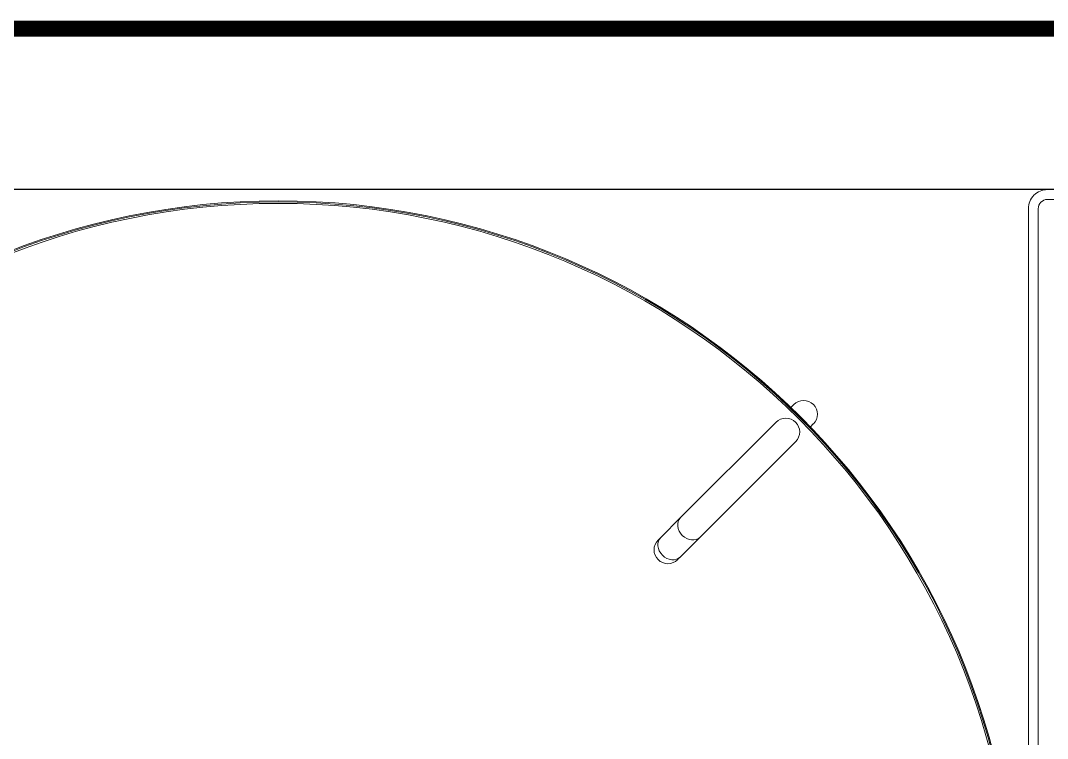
# Model space of a CAD drawing. Header units: millimetres. Extents: x -20146070 to 165023, y -3349561 to 35447.
# Drawn here: x -354817 to -354498.2, y -6745.1 to -6522.2 of the extents above; entities that cross this region are included whole.
import ezdxf

# ---------------------------------------------------------------- set-up
doc = ezdxf.new("R2010")
doc.units = ezdxf.units.MM
doc.header["$LTSCALE"] = 50
for name, color, linetype in [('ASPL- FM200-DEVICES', 8, 'Continuous'), ('BLK 2 - 1ST  2ND STOREY PLAN 031023$0$A-_WALLPRTN_E-1', 8, 'Continuous'), ('BLK_2 - 1ST_2ND_STOREY_PLAN$0$A-_WALLPRTN_E-1', 8, 'Continuous'), ('F--FM 200 Cylinder', 8, 'Continuous'), ('M_FM 200 Cylinder', 1, 'Continuous'), ('NW_FM200', 1, 'Continuous')]:
    doc.layers.add(name, color=color, linetype=linetype)

# ---------------------------------------------------------------- blocks, each defined once
blk = doc.blocks.new('180')
at = {"layer": 'ASPL- FM200-DEVICES', "color": 1, "lineweight": 5}
for p, q in [((-38431.02, -130053.55), (-38431.02, -130025.2)), ((-38660.78, -130056.41), (-38433.88, -130056.41)), ((-38433.88, -130059.48), (-38660.78, -130059.48)), ((-38500.74, -130126.22), (-38501.67, -130127.14)), ((-38506.24, -130131.72), (-38535.86, -130161.34)), ((-38495.61, -130133.2), (-38494.68, -130132.28)), ((-38529.8, -130167.4), (-38500.18, -130137.78)), ((-38542.01, -130167.49), (-38535.86, -130161.34)), ((-38542.01, -130167.49), (-38542.86, -130168.33)), ((-38535.95, -130173.55), (-38529.8, -130167.4)), ((-38536.8, -130174.39), (-38535.95, -130173.55))]:
    blk.add_line(p, q, dxfattribs=at)
for radius in [229.34, 229.02, 228.54]:
    blk.add_circle((-38660.78, -130292.31), radius, dxfattribs=at)
for centre, radius, start, end in [((-38433.88, -130053.55), 5.93, 270, 0), ((-38433.88, -130053.55), 2.86, 270, 0), ((-38497.71, -130129.25), 4.29, 315, 135), ((-38503.21, -130134.75), 4.29, 315, 135), ((-38539.83, -130171.36), 4.29, 135, 315)]:
    blk.add_arc(centre, radius, start, end, dxfattribs=at)
for centre in [(-38532.83, -130164.37), (-38538.98, -130170.52)]:
    blk.add_ellipse(centre, major_axis=(3.03, -3.03), ratio=0.832962, start_param=3.141593, end_param=6.283185, dxfattribs=at)

msp = doc.modelspace()

# ---------------------------------------------------------------- linework, layer by layer
at = {"layer": 'BLK 2 - 1ST  2ND STOREY PLAN 031023$0$A-_WALLPRTN_E-1'}
msp.add_line((-359246.54, -6524.66), (-354421.54, -6524.66), dxfattribs=at)
at = {"layer": 'BLK_2 - 1ST_2ND_STOREY_PLAN$0$A-_WALLPRTN_E-1'}
msp.add_line((-359246.54, -6524.66), (-354421.54, -6524.66), dxfattribs=at)
at = {"layer": 'F--FM 200 Cylinder', "color": 1, "lineweight": -3}
msp.add_lwpolyline([(-355051.62, -6524.66), (-354421.54, -6524.66), (-354421.54, -6574.66), (-355051.62, -6574.66)], close=True, dxfattribs=at)
at = {"layer": 'NW_FM200', "color": 2, "const_width": 5}
msp.add_lwpolyline([(-360371.54, -6524.66), (-354421.54, -6524.66), (-354421.54, -14249.66), (-360371.54, -14249.66)], close=True, dxfattribs=at)

# ---------------------------------------------------------------- block references
at = {"layer": 'M_FM 200 Cylinder', "lineweight": -3, "xscale": -1, "rotation": 270}
msp.add_blockref('180', (-224444.68, 31853.29), dxfattribs=at)

doc.saveas('drawing.dxf')
